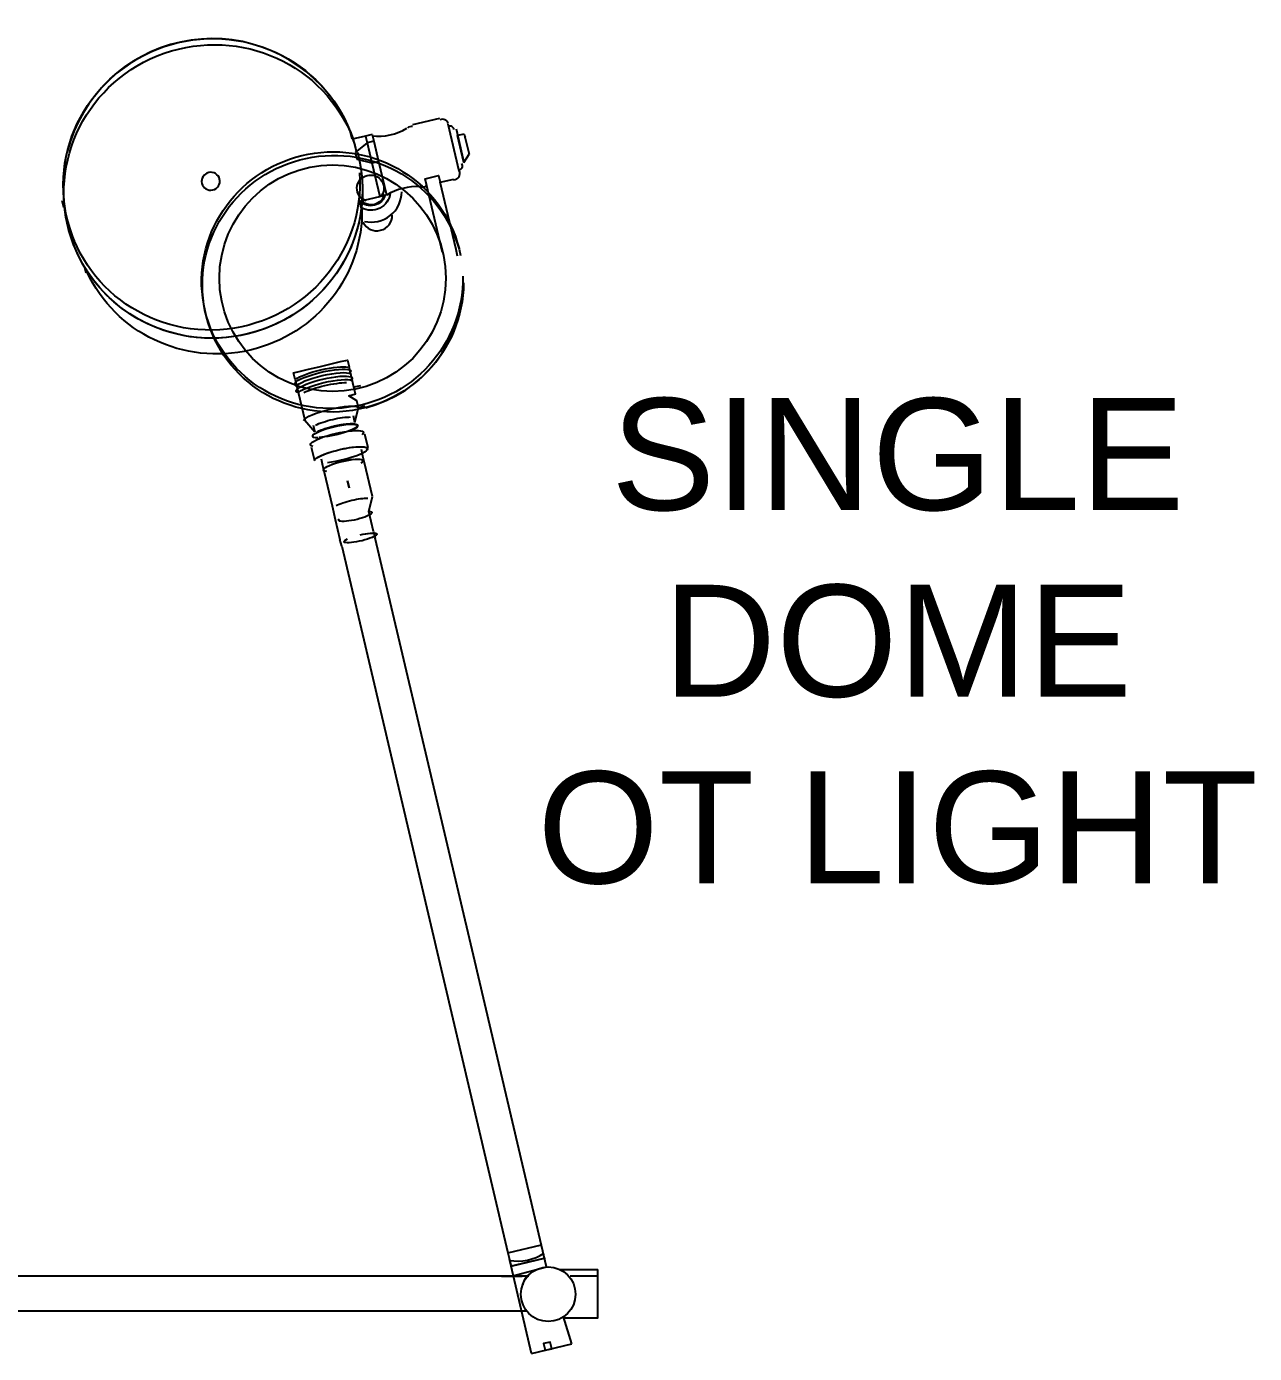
# Model space of a CAD drawing. Extents: x 2733443 to 3206532, y -1516114 to -1264405.
# Drawn here: x 2993169 to 2994266, y -1490914 to -1489729 of the extents above; entities that cross this region are included whole.
import ezdxf

# ---------------------------------------------------------------- set-up
doc = ezdxf.new("R2010")
doc.units = 0
doc.header["$MEASUREMENT"] = 0
doc.linetypes.add('1', pattern=[0, 0, 0])
doc.layers.get('0').update_dxf_attribs({"color": 250, "linetype": '1'})
doc.layers.add('fun-text', color=250, linetype='Continuous')
doc.layers.add('furniture', color=33, linetype='Continuous')
doc.styles.add('ARIAL', font='arial.ttf')

# ---------------------------------------------------------------- blocks, each defined once
blk = doc.blocks.new('EQUIPMENT')
at = {"layer": 'furniture', "ltscale": 25.4, "flags": 128}
for points in [[(-38055.4, 12352.5), (-38079.4, 12346.8)], [(-38133.4, 12334.1), (-38134.8, 12340.1)], [(-38115.4, 12338.4), (-38121.4, 12336.9)], [(-38115.4, 12338.4), (-38114, 12332.3)], [(-38047.9, 12347.9), (-38038, 12305.9)], [(-38040.5, 12343.3), (-38033.5, 12313.3)], [(-38033.1, 12338.7), (-38039.1, 12337.3)], [(-38033.1, 12338.7), (-38028.9, 12320.7)], [(-38121.4, 12336.9), (-38133.4, 12334.1)], [(-38120, 12330.9), (-38130.5, 12322.1)], [(-38121.4, 12336.9), (-38120, 12330.9)], [(-38121.4, 12336.9), (-38120, 12330.9)], [(-38114, 12332.3), (-38120, 12330.9)], [(-38120, 12330.9), (-38115.7, 12312.9)], [(-38120, 12330.9), (-38115.7, 12312.9)], [(-38114, 12332.3), (-38109.7, 12314.3)], [(-38033.5, 12313.3), (-38039.1, 12337.3)], [(-38130.5, 12322.1), (-38129.1, 12316.1)], [(-38130.5, 12322.1), (-38129.1, 12316.1)], [(-38129.1, 12316.1), (-38115.7, 12312.9)], [(-38033.5, 12313.3), (-38028.9, 12320.7)], [(-38115.7, 12312.9), (-38109.7, 12314.3)], [(-38115.7, 12312.9), (-38108.6, 12282.9)], [(-38115.7, 12312.9), (-38108.6, 12282.9)], [(-38109.7, 12314.3), (-38102.6, 12284.3)], [(-38066.6, 12292.8), (-38068.1, 12298.8), (-38062.1, 12300.2), (-38056.1, 12301.6), (-38054.6, 12295.6)], [(-38052.5, 12232.8), (-38068.1, 12298.8)], [(-38054.6, 12295.6), (-38042.6, 12298.5)], [(-38040.5, 12235.6), (-38054.6, 12295.6)], [(-38392.8, 12279.3), (-38391.4, 12273.3)], [(-38126.6, 12278.7), (-38108.6, 12282.9)], [(-38108.6, 12282.9), (-38102.6, 12284.3)], [(-38125.2, 12272.7), (-38126.6, 12278.7)], [(-38039.1, 12229.6), (-38040.5, 12235.6)], [(-38372.7, 12220.7), (-38371.3, 12214.7)], [(-38184.2, 12119.5), (-38185.6, 12125.5), (-38179.6, 12126.9), (-38173.6, 12128.3), (-38161.6, 12131.1), (-38155.6, 12132.5), (-38143.6, 12135.4), (-38137.6, 12136.8), (-38136.1, 12130.8)], [(-38131.8, 12112.5), (-38136.1, 12130.8)], [(-38184.2, 12119.5), (-38175.6, 12083.1)], [(-38125.8, 12113.9), (-38131.8, 12112.5)], [(-38127.6, 12094.5), (-38129, 12100.5), (-38136.4, 12105), (-38130.4, 12106.5), (-38131.8, 12112.5)], [(-38130.8, 12081), (-38127.6, 12094.5)], [(-38127.6, 12094.5), (-38121.6, 12095.9)], [(-38175.6, 12083.1), (-38166.8, 12072.6)], [(-38168.2, 12078.6), (-38166.8, 12072.6)], [(-38130.8, 12081), (-38132.2, 12087)], [(-38119.1, 12058.4), (-38121.9, 12070.5)], [(-38169.9, 12059.1), (-38167.1, 12047.1)], [(-38123.7, 12051), (-38125.1, 12057)], [(-38161.1, 12048.6), (-38159.7, 12042.6)], [(-38159.7, 12042.6), (-38158.3, 12036.6)], [(-38122.3, 12045), (-38123.7, 12051)], [(-38115.2, 12015), (-38122.3, 12045)], [(-38158.3, 12036.6), (-38151.2, 12006.6)], [(-38137.5, 12028.8), (-38136.1, 12022.8)], [(-38136.1, 12022.8), (-38137.5, 12028.8)], [(-38136.1, 12022.8), (-38137.5, 12028.8)], [(-38137.5, 12028.8), (-38136.1, 12022.8)], [(-38151.2, 12006.6), (-38148.4, 11994.5)], [(-38118.4, 12001.6), (-38115.2, 12015)], [(-38148.4, 11994.5), (-38144.2, 11976.5)], [(-38114.2, 11983.6), (-38118.4, 12001.6)], [(-38114.2, 11983.6), (-38112.7, 11977.6)], [(-38142.7, 11970.5), (-38144.2, 11976.5)], [(-38025, 11604.9), (-38112.7, 11977.6)], [(-38142.7, 11970.5), (-38055, 11597.9)], [(-37959.5, 11326.8), (-38025, 11604.9)], [(-38055, 11597.9), (-37994.1, 11339.5)], [(-37994.1, 11339.5), (-37964.1, 11346.6)], [(-37994.1, 11339.5), (-37992.7, 11333.5)], [(-37991.3, 11327.5), (-37992.7, 11333.5)], [(-37992.7, 11333.5), (-37991.3, 11327.5)], [(-37960.9, 11334.7), (-37991.3, 11327.5)], [(-37991.3, 11327.5), (-37961.3, 11334.6)], [(-37972.9, 11249.5), (-37991.3, 11327.5)], [(-37990.8, 11318.4), (-37959.5, 11326.8)], [(-37947.7, 11324.5), (-37913.7, 11324.5)], [(-37919.9, 11324.5), (-37913.7, 11324.5)], [(-37913.7, 11318.4), (-37913.7, 11324.5)], [(-38240.8, 11318.4), (-38666.8, 11318.4)], [(-37976.6, 11318.4), (-38240.8, 11318.4)], [(-37975.4, 11318.4), (-38000, 11318.4)], [(-37981.5, 11318.4), (-38000, 11318.4)], [(-38000, 11318.4), (-37981.5, 11318.4)], [(-37975.4, 11318.4), (-37999.9, 11318.4)], [(-37944.5, 11281.4), (-37913.7, 11281.4), (-37913.7, 11318.4)], [(-37913.7, 11318.4), (-37938.4, 11318.4)], [(-38666.8, 11287.5), (-38240.8, 11287.5)], [(-38240.8, 11287.5), (-37977.5, 11287.5)], [(-37936.9, 11258), (-37944.5, 11282.1)], [(-37972.9, 11249.5), (-37936.9, 11258)]]:
    blk.add_lwpolyline(points, dxfattribs=at)
blk.add_lwpolyline([(-37954.9, 11253.7), (-37956.3, 11259.7), (-37962.3, 11258.3), (-37960.9, 11252.3)], close=True, dxfattribs=at)
at = {"layer": 'furniture'}
blk.add_circle((-38150.8, 12209.9), 101.2, dxfattribs=at)
at = {"layer": 'furniture', "ltscale": 25.4}
blk.add_circle((-37958.1, 11302.4), 24.4, dxfattribs=at)
for centre, radius, start, end in [((-38258.2, 12290.2), 133.7, 39.0381, 165.5013), ((-38052.7, 12346.5), 5.43, 16.7075, 114.1296), ((-38110.3, 12387.3), 50.6, 264.0677, 300.7406), ((-38080.2, 12339.8), 5.64, 82.9952, 132.3199), ((-38046, 12342), 3.78, 12.9879, 108.2201), ((-38031.7, 12335.8), 1.09, 115.3509, 270.7315), ((-38042.5, 12303.3), 5.43, 268.4449, 29.8506), ((-38038.5, 12310.3), 3.78, 276.2972, 30.8927), ((-38075.8, 12241.1), 50.6, 86.3666, 121.7841), ((-38070.2, 12297), 5.64, 246.1625, 309.9072), ((-38116.3, 12287.3), 27.3, 257.0687, 359.7164), ((-38111.3, 12266.1), 13.8, 206.169, 284.3275), ((-38111.3, 12266.1), 13.8, 284.3275, 0.8976), ((-38150.1, 12206.7), 116.2, 284.4273, 359.4532), ((-37985.6, 11375.4), 43.4, 260.4262, 303.3345)]:
    blk.add_arc(centre, radius, start, end, dxfattribs=at)
at = {"layer": 'furniture', "ltscale": 25.4, "extrusion": (0, 0, -1)}
for centre, major_axis, ratio, start_param, end_param in [((-38257.5, 12287.4), (130, 30.6), 0.980271, 6.246797, 12.435109), ((-38259, 12293.8), (129.1, 30.4), 0.980271, 0.15715, 6.298216), ((-38259, 12293.8), (129.1, 30.4), 0.980271, 5.851252, 6.298216), ((-38151.2, 12208.2), (113.7, 26.8), 0.980271, 0.2053, 6.270906), ((-38150.5, 12205), (113.7, 26.8), 0.980271, 0.230394, 6.29723), ((-38259, 12293.8), (129.1, 30.4), 0.980271, 2.979391, 3.609429), ((-38257.5, 12287.4), (130, 30.6), 0.980271, 0.011403, 3.270912), ((-38117, 12290.3), (11.7, 2.8), 0.980271, 2.134795, 7.247659), ((-38116.4, 12287.5), (-12.7, -3), 0.980271, 3.608664, 5.797388), ((-38116.3, 12287.4), (-11.8, -2.8), 0.980271, 3.597609, 5.808746), ((-38116.4, 12287.5), (16.8, 4), 0.980271, 0.326597, 2.331781), ((-38116.4, 12287.5), (-16.8, -3.9), 0.980271, 3.468189, 5.473374), ((-38253.1, 12268.6), (125.3, 29.5), 0.980271, 0.203012, 2.941681), ((-38159.7, 12121), (-25.1, -5.9), 0.197657, 5.869689, 9.822625), ((-38160.2, 12123.1), (-25.2, -5.9), 0.197657, 0.386782, 2.769657), ((-38160.2, 12123.1), (25.2, 5.9), 0.197657, 3.528375, 5.911249), ((-38159, 12117.9), (-25.1, -5.9), 0.197657, 0.227142, 2.923739), ((-38158.3, 12114.8), (25.1, 5.9), 0.197657, 2.768303, 6.64205), ((-38157.5, 12111.7), (25.1, 5.9), 0.197657, 3.412999, 6.022723), ((-38156.9, 12109), (-25.1, -5.9), 0.197657, 0.712828, 2.450047), ((-38151.9, 12087.9), (25.2, 5.9), 0.197657, 3.315252, 6.116725), ((-38148.5, 12073.4), (-20.1, -4.7), 0.197657, 5.623519, 10.056784), ((-38150, 12079.8), (-20.1, -4.7), 0.197657, 0.688165, 2.481493), ((-38148.6, 12073.9), (-20.1, -4.7), 0.197657, 0.681311, 5.536434), ((-38148.6, 12073.9), (-20.1, -4.7), 0.197657, 0.681311, 3.85973), ((-38148.6, 12073.9), (19.6, 4.6), 0.197657, 3.822903, 5.629851), ((-38146.9, 12066.6), (-23.8, -5.6), 0.197657, 5.886742, 9.806079), ((-38143.5, 12052.1), (-23.8, -5.6), 0.197657, 0.121689, 4.119483), ((-38143.5, 12052.1), (-23.8, -5.6), 0.197657, 0.121689, 5.278921), ((-38141.3, 12042.8), (-17.7, -4.2), 0.197657, 5.736217, 9.946524), ((-38141.3, 12042.8), (-18.5, -4.4), 0.197657, 1.043303, 2.136629), ((-38133.1, 12008.1), (-17.4, -4.1), 0.197657, 0.635084, 2.53375), ((-38130.6, 11997.2), (14.8, 3.5), 0.197657, 5.762645, 9.814295), ((-38126, 11977.9), (14.8, 3.5), 0.177636, 4.745311, 10.157295), ((-38126, 11977.9), (-14.8, -3.5), 0.177636, 1.603719, 2.24314), ((-37974.4, 11302.4), (0, -17.4), 0.399104, 2.074318, 2.998244)]:
    blk.add_ellipse(centre, major_axis=major_axis, ratio=ratio, start_param=start_param, end_param=end_param, dxfattribs=at)
blk.add_ellipse((-38259.7, 12296.5), major_axis=(-7.93, -1.87), ratio=0.980271, dxfattribs=at)
at = {"layer": 'fun-text', "lineweight": -3, "insert": (-37997.7, 12102.8), "char_height": 100, "attachment_point": 1, "style": 'ARIAL'}
blk.add_mtext_dynamic_manual_height_columns('\\pxqc;SINGLE DOME \\POT LIGHT', width=703.848, gutter_width=1375, heights=[720.3], dxfattribs=at)

msp = doc.modelspace()

# ---------------------------------------------------------------- block references
at = {"color": 240, "true_color": 0xed1f24}
msp.add_blockref('EQUIPMENT', (3031593.1809, -1502163.4359), dxfattribs=at)

doc.saveas('drawing.dxf')
